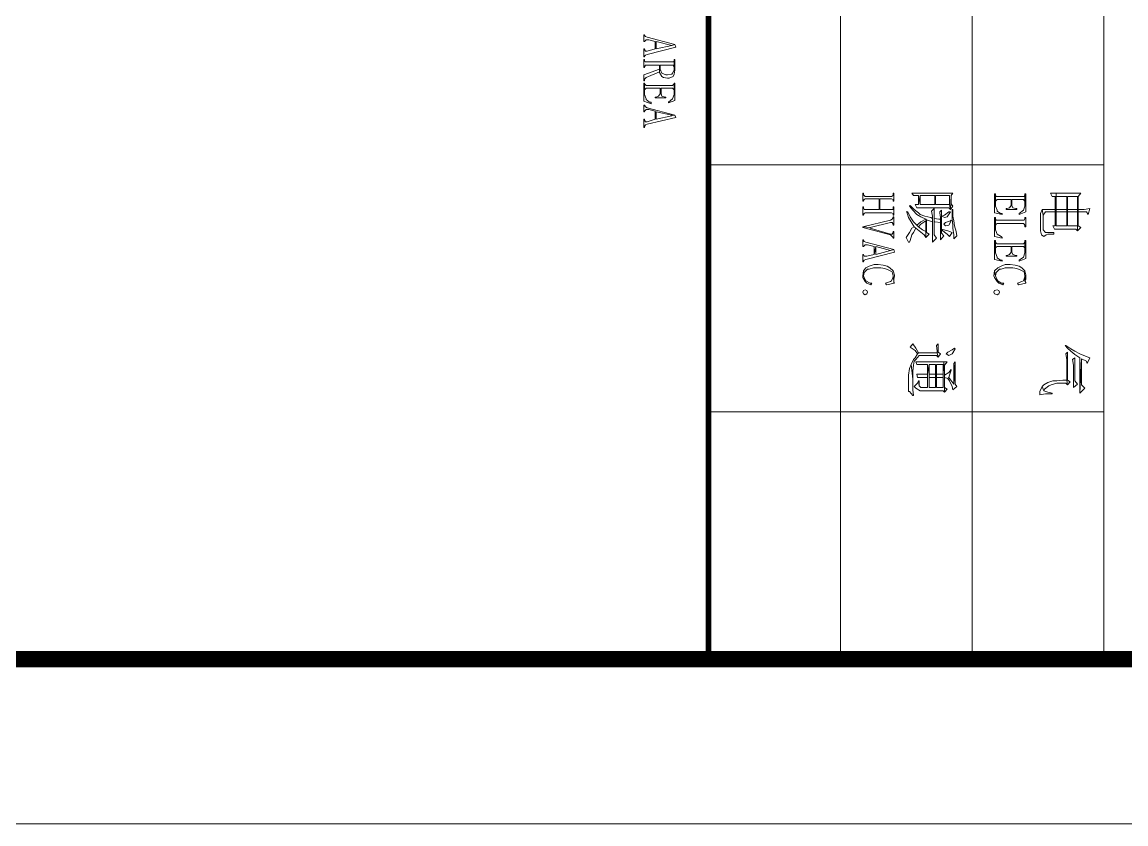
# Model space of a CAD drawing. Header units: millimetres. Extents: x 53009415 to 54059915, y 20499171 to 20796171.
# Drawn here: x 53778568 to 53812073, y 20499171 to 20523500 of the extents above; entities that cross this region are included whole.
import ezdxf

# ---------------------------------------------------------------- set-up
doc = ezdxf.new("R2010")
doc.units = ezdxf.units.MM
doc.header["$LTSCALE"] = 1000
doc.layers.add('PUB_TITLE', color=7, linetype='Continuous', lineweight=20)

# ---------------------------------------------------------------- blocks, each defined once
blk = doc.blocks.new('2015AACI_TQ_A2')
at = {"layer": 'PUB_TITLE'}
blk.add_lwpolyline([(-6000, 0), (0, 0), (0, 40000), (-6000, 40000)], close=True, dxfattribs=at)
for points in [[(-6000, 33297.9), (0, 33297.9)], [(-3000, 33297.9), (-3000, 30897.9)], [(-1500, 33297.9), (-1500, 30897.9)], [(-6000, 32497.9), (0, 32497.9)], [(-6000, 31697.9), (0, 31697.9)], [(-6000, 30897.9), (0, 30897.9)]]:
    blk.add_lwpolyline(points, dxfattribs=at)
at = {"layer": 'PUB_TITLE', "lineweight": 0}
for points in [[(-2733.7, 33211.9), (-2733.7, 33211.9), (-2728.7, 33177.1), (-2728.7, 33142.3), (-2808.3, 33142.3), (-2713.8, 33142.3), (-2713.8, 33192), (-2698.9, 33202)], [(-1828, 33211.9), (-1828, 33211.9), (-1838, 33187), (-1852.9, 33152.2), (-1852.9, 33152.2), (-1867.9, 33122.3), (-1882.8, 33097.5), (-1902.7, 33067.6), (-1902.7, 33062.6), (-1887.8, 33077.6), (-1867.9, 33097.5), (-1848, 33122.3), (-1828, 33152.2), (-1614.1, 33152.2), (-1823.1, 33162.2), (-1808.1, 33192), (-1793.2, 33197)], [(-1643.9, 33182.1), (-1663.8, 33162.2), (-1823.1, 33162.2), (-1614.1, 33152.2)], [(-2828.3, 33157.2), (-2828.3, 33137.3), (-2828.3, 33102.4), (-2828.3, 33067.6), (-2828.3, 33037.8), (-2828.3, 33007.9), (-2808.3, 33007.9), (-2808.3, 33072.6), (-2728.7, 33072.6), (-2713.8, 33077.6), (-2808.3, 33077.6), (-2808.3, 33137.3), (-2728.7, 33137.3), (-2713.8, 33137.3), (-2629.2, 33137.3), (-2599.4, 33137.3), (-2713.8, 33142.3), (-2808.3, 33142.3)], [(-2599.4, 33137.3), (-2629.2, 33137.3), (-2629.2, 33077.6), (-2713.8, 33077.6), (-2728.7, 33072.6), (-2629.2, 33072.6), (-2629.2, 33007.9), (-2713.8, 33007.9), (-2728.7, 33007.9), (-2808.3, 33007.9), (-2828.3, 33007.9), (-2728.7, 33002.9), (-2629.2, 33002.9), (-2629.2, 32988), (-2609.3, 32997.9), (-2609.3, 32997.9), (-2609.3, 33012.9), (-2609.3, 33042.7), (-2609.3, 33082.5), (-2609.3, 33127.3)], [(-2713.8, 33137.3), (-2728.7, 33137.3), (-2728.7, 33077.6), (-2808.3, 33077.6), (-2713.8, 33077.6)], [(-2619.3, 33157.2), (-2629.2, 33142.3), (-2713.8, 33142.3), (-2599.4, 33137.3)], [(-1668.8, 33137.3), (-1688.7, 33122.3), (-1828, 33122.3), (-1818.1, 33107.4), (-1818.1, 33107.4), (-1783.3, 33112.4), (-1648.9, 33112.4)], [(-2728.7, 33072.6), (-2728.7, 33007.9), (-2713.8, 33007.9), (-2713.8, 33072.6), (-2629.2, 33072.6)], [(-1683.7, 33092.5), (-1693.7, 33077.6), (-1862.9, 33077.6), (-1852.9, 33067.6), (-1818.1, 33072.6), (-1693.7, 33072.6), (-1663.8, 33077.6)], [(-1663.8, 33077.6), (-1693.7, 33072.6), (-1693.7, 33047.7), (-1688.7, 33012.9), (-1688.7, 32988), (-1678.8, 32958.1), (-1663.8, 32933.3), (-1653.9, 32923.3), (-1629, 32933.3), (-1639, 32938.2), (-1658.9, 32963.1), (-1663.8, 32978), (-1673.8, 33012.9), (-1673.8, 33032.8), (-1673.8, 33067.6)], [(-2828.3, 33007.9), (-2828.3, 32973.1), (-2808.3, 32983), (-2808.3, 33002.9), (-2728.7, 33002.9)], [(-2728.7, 33002.9), (-2728.7, 32938.2), (-2728.7, 32923.3), (-2693.9, 32928.3), (-2713.8, 32943.2), (-2713.8, 33002.9), (-2629.2, 33002.9)], [(-2579.4, 32993), (-2589.4, 32993), (-2589.4, 32968.1), (-2589.4, 32943.2), (-2604.3, 32928.3), (-2693.9, 32928.3), (-2728.7, 32923.3), (-2703.8, 32913.3), (-2599.4, 32913.3), (-2574.5, 32918.3), (-2564.5, 32933.3), (-2574.5, 32948.2), (-2579.4, 32958.1)], [(-1614.1, 32983), (-1619, 32958.1), (-1629, 32933.3), (-1653.9, 32923.3), (-1624, 32908.4), (-1604.1, 32908.4), (-1609.1, 32943.2), (-1609.1, 32948.2), (-1609.1, 32983)], [(-2713.8, 32823.8), (-2823.3, 32823.8), (-2823.3, 32818.8), (-2818.3, 32818.8), (-2748.6, 32818.8), (-2723.8, 32808.9), (-2723.8, 32808.9), (-2703.8, 32784), (-2698.9, 32784)], [(-2818.3, 32818.8), (-2808.3, 32813.8), (-2808.3, 32808.9), (-2808.3, 32649.6), (-2808.3, 32644.6), (-2813.3, 32639.7), (-2778.5, 32639.7), (-2783.5, 32644.6), (-2788.4, 32649.6), (-2788.4, 32734.2), (-2753.6, 32734.2), (-2788.4, 32739.2), (-2788.4, 32808.9), (-2783.5, 32813.8), (-2778.5, 32818.8), (-2748.6, 32818.8)], [(-2728.7, 32769), (-2733.7, 32769), (-2733.7, 32764.1), (-2738.7, 32744.2), (-2753.6, 32739.2), (-2788.4, 32739.2), (-2753.6, 32734.2), (-2738.7, 32724.3), (-2733.7, 32709.3), (-2733.7, 32704.4), (-2728.7, 32704.4)], [(-2624.2, 32823.8), (-2679, 32823.8), (-2679, 32818.8), (-2674, 32818.8), (-2664, 32813.8), (-2664, 32808.9), (-2664, 32649.6), (-2664, 32644.6), (-2674, 32639.7), (-2634.2, 32639.7), (-2639.2, 32644.6), (-2644.1, 32649.6), (-2644.1, 32808.9), (-2639.2, 32813.8), (-2634.2, 32818.8), (-2624.2, 32818.8)], [(-2430.2, 32823.8), (-2539.6, 32823.8), (-2539.6, 32818.8), (-2529.7, 32818.8), (-2465, 32818.8), (-2440.1, 32808.9), (-2440.1, 32808.9), (-2420.2, 32784), (-2415.2, 32784)], [(-2529.7, 32818.8), (-2524.7, 32813.8), (-2519.7, 32808.9), (-2519.7, 32649.6), (-2524.7, 32644.6), (-2529.7, 32639.7), (-2494.9, 32639.7), (-2499.8, 32644.6), (-2504.8, 32649.6), (-2504.8, 32734.2), (-2470, 32734.2), (-2504.8, 32739.2), (-2504.8, 32808.9), (-2499.8, 32813.8), (-2494.9, 32818.8), (-2465, 32818.8)], [(-2445.1, 32769), (-2450.1, 32769), (-2450.1, 32764.1), (-2455, 32744.2), (-2470, 32739.2), (-2504.8, 32739.2), (-2470, 32734.2), (-2455, 32724.3), (-2450.1, 32709.3), (-2450.1, 32704.4), (-2445.1, 32704.4)], [(-2325.7, 32823.8), (-2330.6, 32823.8), (-2355.5, 32818.8), (-2375.4, 32798.9), (-2385.4, 32784), (-2390.4, 32759.1), (-2395.3, 32729.2), (-2395.3, 32699.4), (-2385.4, 32674.5), (-2375.4, 32654.6), (-2375.4, 32654.6), (-2355.5, 32634.7), (-2325.7, 32639.7), (-2345.6, 32644.6), (-2365.5, 32664.5), (-2365.5, 32674.5), (-2375.4, 32699.4), (-2375.4, 32729.2), (-2375.4, 32744.2), (-2370.4, 32769), (-2360.5, 32793.9), (-2350.5, 32813.8), (-2325.7, 32818.8), (-2295.8, 32818.8), (-2305.8, 32823.8)], [(-2280.9, 32823.8), (-2285.9, 32823.8), (-2295.8, 32818.8), (-2325.7, 32818.8), (-2320.7, 32818.8), (-2295.8, 32808.9), (-2290.8, 32798.9), (-2280.9, 32774), (-2270.9, 32779)], [(-2703.8, 32679.5), (-2703.8, 32669.5), (-2718.8, 32649.6), (-2723.8, 32649.6), (-2748.6, 32639.7), (-2778.5, 32639.7), (-2813.3, 32639.7), (-2823.3, 32639.7), (-2823.3, 32634.7), (-2708.8, 32634.7), (-2698.9, 32679.5)], [(-2559.5, 32679.5), (-2564.5, 32674.5), (-2579.4, 32649.6), (-2579.4, 32649.6), (-2604.3, 32639.7), (-2634.2, 32639.7), (-2674, 32639.7), (-2679, 32639.7), (-2679, 32634.7), (-2564.5, 32634.7), (-2554.6, 32679.5)], [(-2420.2, 32679.5), (-2420.2, 32669.5), (-2435.1, 32649.6), (-2440.1, 32649.6), (-2465, 32639.7), (-2494.9, 32639.7), (-2529.7, 32639.7), (-2539.6, 32639.7), (-2539.6, 32634.7), (-2425.2, 32634.7), (-2415.2, 32679.5)], [(-2280.9, 32689.4), (-2280.9, 32674.5), (-2295.8, 32654.6), (-2300.8, 32649.6), (-2325.7, 32639.7), (-2355.5, 32634.7), (-2325.7, 32629.7), (-2315.7, 32634.7), (-2290.8, 32649.6), (-2280.9, 32659.6), (-2270.9, 32684.4)], [(-2226.1, 32629.7), (-2236.1, 32634.7), (-2236.1, 32634.7), (-2241.1, 32649.6), (-2241.1, 32649.6), (-2236.1, 32659.6), (-2236.1, 32659.6), (-2226.1, 32664.5), (-2226.1, 32664.5), (-2216.2, 32659.6), (-2216.2, 32659.6), (-2211.2, 32649.6), (-2211.2, 32649.6), (-2216.2, 32634.7), (-2216.2, 32634.7), (-2226.1, 32629.7), (-2226.1, 32629.7), (-2226.1, 32629.7)], [(-2828.3, 32380.9), (-2828.3, 32356), (-2828.3, 32321.2), (-2828.3, 32286.4), (-2828.3, 32256.5), (-2828.3, 32231.6), (-2828.3, 32196.8), (-2828.3, 32162), (-2828.3, 32132.1), (-2813.3, 32142), (-2813.3, 32171.9), (-2758.6, 32171.9), (-2813.3, 32181.9), (-2813.3, 32271.4), (-2758.6, 32271.4), (-2813.3, 32276.4), (-2813.3, 32361), (-2758.6, 32361), (-2728.7, 32366), (-2813.3, 32370.9)], [(-2748.6, 32380.9), (-2763.6, 32370.9), (-2813.3, 32370.9), (-2728.7, 32366)], [(-2569.5, 32405.8), (-2594.4, 32400.8), (-2629.2, 32390.9), (-2629.2, 32390.9), (-2659.1, 32385.9), (-2688.9, 32380.9), (-2728.7, 32380.9), (-2728.7, 32375.9), (-2703.8, 32375.9), (-2669, 32375.9), (-2634.2, 32380.9), (-2614.3, 32380.9), (-2574.5, 32385.9), (-2549.6, 32385.9)], [(-2659.1, 32370.9), (-2664, 32370.9), (-2659.1, 32366), (-2649.1, 32336.1), (-2639.2, 32326.2), (-2629.2, 32336.1), (-2634.2, 32356)], [(-2589.4, 32375.9), (-2599.4, 32351), (-2609.3, 32311.2), (-2604.3, 32311.2), (-2579.4, 32346.1), (-2564.5, 32361)], [(-1882.8, 32395.8), (-1887.8, 32390.9), (-1877.8, 32375.9), (-1862.9, 32351), (-1852.9, 32341.1), (-1843, 32356), (-1852.9, 32375.9), (-1857.9, 32380.9)], [(-1653.9, 32405.8), (-1668.8, 32395.8), (-1803.2, 32395.8), (-1668.8, 32385.9), (-1708.6, 32356), (-1703.6, 32351), (-1688.7, 32361), (-1653.9, 32375.9), (-1634, 32380.9)], [(-1803.2, 32395.8), (-1793.2, 32385.9), (-1793.2, 32385.9), (-1758.4, 32385.9), (-1668.8, 32385.9)], [(-1753.4, 32370.9), (-1758.4, 32370.9), (-1738.5, 32356), (-1723.5, 32331.1), (-1708.6, 32331.1), (-1703.6, 32351), (-1708.6, 32356), (-1723.5, 32361)], [(-2728.7, 32366), (-2758.6, 32361), (-2758.6, 32276.4), (-2813.3, 32276.4), (-2758.6, 32271.4), (-2758.6, 32181.9), (-2813.3, 32181.9), (-2758.6, 32171.9), (-2758.6, 32152), (-2738.7, 32162), (-2738.7, 32171.9), (-2738.7, 32186.8), (-2738.7, 32211.7), (-2738.7, 32251.5), (-2738.7, 32296.3), (-2738.7, 32356)], [(-2569.5, 32326.2), (-2584.4, 32311.2), (-2604.3, 32311.2), (-2609.3, 32311.2), (-2723.8, 32311.2), (-2713.8, 32301.3), (-2708.8, 32301.3), (-2679, 32306.3), (-2669, 32306.3), (-2649.1, 32306.3), (-2544.6, 32306.3)], [(-2713.8, 32366), (-2713.8, 32361), (-2713.8, 32356), (-2693.9, 32331.1), (-2688.9, 32316.2), (-2679, 32331.1), (-2683.9, 32346.1)], [(-2649.1, 32306.3), (-2669, 32306.3), (-2669, 32296.3), (-2674, 32266.5), (-2654.1, 32266.5), (-2654.1, 32271.4)], [(-1852.9, 32306.3), (-1862.9, 32291.3), (-1912.6, 32291.3), (-1902.7, 32281.4), (-1867.9, 32286.4), (-1857.9, 32286.4), (-1833, 32291.3)], [(-1803.2, 32346.1), (-1803.2, 32326.2), (-1728.5, 32321.2), (-1648.9, 32321.2), (-1648.9, 32281.4), (-1708.6, 32281.4), (-1728.5, 32281.4), (-1788.2, 32281.4), (-1648.9, 32276.4), (-1648.9, 32236.6), (-1708.6, 32236.6), (-1728.5, 32236.6), (-1788.2, 32236.6), (-1728.5, 32226.6), (-1648.9, 32226.6), (-1648.9, 32186.8), (-1658.9, 32176.9), (-1688.7, 32171.9), (-1673.8, 32166.9), (-1653.9, 32147), (-1643.9, 32157), (-1629, 32181.9), (-1629, 32321.2), (-1619, 32331.1), (-1783.3, 32331.1)], [(-1803.2, 32326.2), (-1803.2, 32291.3), (-1803.2, 32251.5), (-1803.2, 32216.7), (-1803.2, 32181.9), (-1803.2, 32157), (-1788.2, 32162), (-1788.2, 32226.6), (-1728.5, 32226.6), (-1788.2, 32236.6), (-1788.2, 32276.4), (-1728.5, 32276.4), (-1708.6, 32276.4), (-1648.9, 32276.4), (-1788.2, 32281.4), (-1788.2, 32321.2), (-1728.5, 32321.2)], [(-1639, 32346.1), (-1648.9, 32331.1), (-1708.6, 32331.1), (-1723.5, 32331.1), (-1783.3, 32331.1), (-1619, 32331.1)], [(-1728.5, 32321.2), (-1728.5, 32281.4), (-1708.6, 32281.4), (-1708.6, 32321.2), (-1648.9, 32321.2)], [(-2654.1, 32256.5), (-2674, 32256.5), (-2679, 32246.5), (-2688.9, 32211.7), (-2698.9, 32181.9), (-2708.8, 32171.9), (-2728.7, 32147), (-2753.6, 32122.1), (-2748.6, 32117.2), (-2748.6, 32117.2), (-2723.8, 32137.1), (-2698.9, 32162), (-2683.9, 32186.8), (-2669, 32216.7), (-2664, 32221.7), (-2664, 32226.6)], [(-2554.6, 32281.4), (-2574.5, 32266.5), (-2654.1, 32266.5), (-2674, 32266.5), (-2733.7, 32266.5), (-2718.8, 32251.5), (-2718.8, 32251.5), (-2688.9, 32256.5), (-2674, 32256.5), (-2654.1, 32256.5), (-2529.7, 32256.5)], [(-2579.4, 32236.6), (-2589.4, 32221.7), (-2664, 32221.7), (-2669, 32216.7), (-2654.1, 32186.8), (-2634.2, 32162), (-2624.2, 32171.9), (-2639.2, 32186.8), (-2659.1, 32216.7), (-2594.4, 32216.7), (-2559.5, 32216.7)], [(-1833, 32291.3), (-1857.9, 32286.4), (-1857.9, 32171.9), (-1852.9, 32166.9), (-1828, 32152), (-1818.1, 32142), (-1788.2, 32127.1), (-1698.7, 32137.1), (-1728.5, 32137.1), (-1748.4, 32137.1), (-1783.3, 32142), (-1808.1, 32147), (-1818.1, 32157), (-1843, 32176.9), (-1843, 32281.4)], [(-1708.6, 32276.4), (-1728.5, 32276.4), (-1728.5, 32236.6), (-1708.6, 32236.6)], [(-2559.5, 32216.7), (-2594.4, 32216.7), (-2604.3, 32196.8), (-2624.2, 32171.9), (-2634.2, 32162), (-2654.1, 32142), (-2683.9, 32122.1), (-2713.8, 32107.2), (-2713.8, 32097.3), (-2713.8, 32102.2), (-2679, 32112.2), (-2654.1, 32127.1), (-2624.2, 32147), (-2614.3, 32157), (-2599.4, 32176.9), (-2574.5, 32206.7)], [(-1857.9, 32171.9), (-1887.8, 32157), (-1912.6, 32137.1), (-1892.7, 32122.1), (-1892.7, 32122.1), (-1872.8, 32152), (-1852.9, 32166.9)], [(-1728.5, 32226.6), (-1728.5, 32162), (-1708.6, 32166.9), (-1708.6, 32226.6), (-1648.9, 32226.6)], [(-1688.7, 32176.9), (-1688.7, 32171.9), (-1658.9, 32176.9)], [(-2614.3, 32157), (-2624.2, 32147), (-2614.3, 32132.1), (-2589.4, 32117.2), (-2559.5, 32097.3), (-2529.7, 32112.2), (-2529.7, 32117.2), (-2539.6, 32122.1), (-2574.5, 32132.1), (-2589.4, 32142)], [(-1599.1, 32142), (-1634, 32137.1), (-1663.8, 32137.1), (-1698.7, 32137.1), (-1788.2, 32127.1), (-1763.4, 32117.2), (-1723.5, 32112.2), (-1723.5, 32112.2), (-1693.7, 32112.2), (-1663.8, 32112.2), (-1624, 32112.2), (-1624, 32117.2), (-1599.1, 32137.1)], [(-2778.5, 32022.6), (-2828.3, 32022.6), (-2828.3, 32017.6), (-2823.3, 32017.6), (-2813.3, 32017.6), (-2808.3, 32007.7), (-2808.3, 31848.5), (-2813.3, 31843.5), (-2818.3, 31838.5), (-2828.3, 31838.5), (-2828.3, 31833.5), (-2778.5, 31833.5), (-2778.5, 31838.5), (-2783.5, 31838.5), (-2788.4, 31843.5), (-2793.4, 31848.5), (-2793.4, 31933), (-2728.7, 31933), (-2793.4, 31938), (-2793.4, 32007.7), (-2788.4, 32017.6), (-2783.5, 32017.6), (-2778.5, 32017.6)], [(-2693.9, 32022.6), (-2743.7, 32022.6), (-2743.7, 32017.6), (-2738.7, 32017.6), (-2728.7, 32017.6), (-2728.7, 32007.7), (-2728.7, 31938), (-2793.4, 31938), (-2728.7, 31933), (-2728.7, 31848.5), (-2728.7, 31843.5), (-2738.7, 31838.5), (-2743.7, 31838.5), (-2743.7, 31833.5), (-2693.9, 31833.5), (-2693.9, 31838.5), (-2698.9, 31838.5), (-2703.8, 31843.5), (-2708.8, 31848.5), (-2708.8, 32007.7), (-2703.8, 32017.6), (-2698.9, 32017.6), (-2693.9, 32017.6)], [(-2634.2, 32022.6), (-2683.9, 32022.6), (-2683.9, 32017.6), (-2679, 32017.6), (-2669, 32012.7), (-2664, 32002.7), (-2624.2, 31833.5), (-2619.3, 31878.3), (-2649.1, 32002.7), (-2649.1, 32012.7), (-2639.2, 32017.6), (-2634.2, 32017.6)], [(-2554.6, 32022.6), (-2594.4, 32022.6), (-2594.4, 32017.6), (-2589.4, 32017.6), (-2579.4, 32012.7), (-2579.4, 32002.7), (-2614.3, 31878.3), (-2619.3, 31878.3), (-2624.2, 31833.5), (-2619.3, 31833.5), (-2574.5, 32002.7), (-2564.5, 32012.7), (-2559.5, 32017.6), (-2554.6, 32017.6)], [(-2484.9, 32022.6), (-2529.7, 31853.4), (-2534.7, 31843.5), (-2539.6, 31838.5), (-2544.6, 31838.5), (-2544.6, 31833.5), (-2504.8, 31833.5), (-2504.8, 31838.5), (-2504.8, 31838.5), (-2514.8, 31848.5), (-2514.8, 31863.4), (-2504.8, 31903.2), (-2455, 31903.2), (-2504.8, 31913.1), (-2479.9, 32002.7), (-2479.9, 32002.7)], [(-2470, 32027.6), (-2484.9, 32022.6), (-2479.9, 32002.7), (-2455, 31913.1), (-2504.8, 31913.1), (-2455, 31903.2), (-2445.1, 31858.4), (-2445.1, 31843.5), (-2455, 31838.5), (-2455, 31838.5), (-2455, 31833.5), (-2410.3, 31833.5), (-2410.3, 31838.5), (-2415.2, 31838.5), (-2420.2, 31843.5), (-2425.2, 31853.4)], [(-2325.7, 32027.6), (-2330.6, 32027.6), (-2355.5, 32017.6), (-2375.4, 31997.7), (-2385.4, 31982.8), (-2390.4, 31957.9), (-2395.3, 31928.1), (-2395.3, 31903.2), (-2385.4, 31873.3), (-2375.4, 31853.4), (-2375.4, 31853.4), (-2355.5, 31838.5), (-2325.7, 31838.5), (-2345.6, 31843.5), (-2365.5, 31863.4), (-2365.5, 31873.3), (-2375.4, 31898.2), (-2375.4, 31928.1), (-2375.4, 31943), (-2370.4, 31967.9), (-2360.5, 31992.8), (-2350.5, 32012.7), (-2325.7, 32017.6), (-2295.8, 32022.6), (-2305.8, 32022.6)], [(-2280.9, 32027.6), (-2285.9, 32022.6), (-2295.8, 32022.6), (-2325.7, 32017.6), (-2320.7, 32017.6), (-2295.8, 32007.7), (-2290.8, 32002.7), (-2280.9, 31972.9), (-2270.9, 31977.8)], [(-2280.9, 31888.3), (-2280.9, 31878.3), (-2295.8, 31853.4), (-2300.8, 31848.5), (-2325.7, 31838.5), (-2355.5, 31838.5), (-2325.7, 31833.5), (-2315.7, 31833.5), (-2290.8, 31848.5), (-2280.9, 31858.4), (-2270.9, 31883.3)], [(-2226.1, 31833.5), (-2236.1, 31838.5), (-2236.1, 31838.5), (-2241.1, 31848.5), (-2241.1, 31848.5), (-2236.1, 31858.4), (-2236.1, 31858.4), (-2226.1, 31863.4), (-2226.1, 31863.4), (-2216.2, 31858.4), (-2216.2, 31858.4), (-2211.2, 31848.5), (-2211.2, 31848.5), (-2216.2, 31838.5), (-2216.2, 31838.5), (-2226.1, 31833.5), (-2226.1, 31833.5), (-2226.1, 31833.5)], [(-3728.9, 30694), (-3773.7, 30524.8), (-3778.7, 30514.8), (-3783.7, 30509.9), (-3788.7, 30509.9), (-3788.7, 30504.9), (-3748.8, 30504.9), (-3748.8, 30509.9), (-3748.8, 30509.9), (-3758.8, 30519.8), (-3758.8, 30534.8), (-3748.8, 30574.6), (-3704.1, 30574.6), (-3748.8, 30579.5), (-3724, 30674.1), (-3724, 30674.1)], [(-3714, 30699), (-3728.9, 30694), (-3724, 30674.1), (-3704.1, 30579.5), (-3748.8, 30579.5), (-3704.1, 30574.6), (-3689.1, 30524.8), (-3689.1, 30514.8), (-3699.1, 30509.9), (-3704.1, 30509.9), (-3704.1, 30504.9), (-3654.3, 30504.9), (-3654.3, 30509.9), (-3659.3, 30509.9), (-3664.2, 30514.8), (-3669.2, 30524.8)], [(-3574.7, 30694), (-3639.4, 30694), (-3639.4, 30689), (-3629.4, 30689), (-3584.6, 30689), (-3574.7, 30689), (-3554.8, 30679.1), (-3549.8, 30674.1), (-3544.8, 30649.2), (-3544.8, 30639.2), (-3554.8, 30614.4), (-3554.8, 30614.4), (-3579.7, 30604.4), (-3604.5, 30604.4), (-3559.7, 30599.4), (-3534.9, 30614.4), (-3529.9, 30624.3), (-3524.9, 30649.2), (-3524.9, 30659.2), (-3534.9, 30684), (-3549.8, 30689)], [(-3390.6, 30694), (-3495.1, 30694), (-3495.1, 30689), (-3490.1, 30689), (-3425.4, 30689), (-3400.5, 30679.1), (-3400.5, 30679.1), (-3380.6, 30654.2), (-3375.6, 30654.2)], [(-3301, 30694), (-3345.8, 30524.8), (-3350.7, 30514.8), (-3360.7, 30509.9), (-3360.7, 30509.9), (-3360.7, 30504.9), (-3320.9, 30504.9), (-3320.9, 30509.9), (-3325.9, 30509.9), (-3335.8, 30519.8), (-3335.8, 30534.8), (-3325.9, 30574.6), (-3276.1, 30574.6), (-3320.9, 30579.5), (-3301, 30674.1), (-3296, 30674.1)], [(-3286.1, 30699), (-3301, 30694), (-3296, 30674.1), (-3276.1, 30579.5), (-3320.9, 30579.5), (-3276.1, 30574.6), (-3261.2, 30524.8), (-3261.2, 30514.8), (-3271.1, 30509.9), (-3276.1, 30509.9), (-3276.1, 30504.9), (-3226.3, 30504.9), (-3226.3, 30509.9), (-3231.3, 30509.9), (-3241.3, 30514.8), (-3246.2, 30524.8)], [(-3629.4, 30689), (-3624.4, 30684), (-3624.4, 30679.1), (-3624.4, 30519.8), (-3624.4, 30514.8), (-3629.4, 30509.9), (-3639.4, 30509.9), (-3639.4, 30504.9), (-3589.6, 30504.9), (-3589.6, 30509.9), (-3594.6, 30509.9), (-3604.5, 30514.8), (-3604.5, 30519.8), (-3604.5, 30599.4), (-3579.7, 30599.4), (-3564.7, 30599.4), (-3559.7, 30599.4), (-3604.5, 30604.4), (-3604.5, 30679.1), (-3604.5, 30684), (-3594.6, 30689), (-3584.6, 30689)], [(-3490.1, 30689), (-3485.1, 30684), (-3480.1, 30679.1), (-3480.1, 30519.8), (-3485.1, 30514.8), (-3490.1, 30509.9), (-3455.2, 30509.9), (-3460.2, 30514.8), (-3465.2, 30519.8), (-3465.2, 30604.4), (-3430.4, 30604.4), (-3465.2, 30609.4), (-3465.2, 30679.1), (-3460.2, 30684), (-3455.2, 30689), (-3425.4, 30689)], [(-3405.5, 30639.2), (-3410.5, 30639.2), (-3410.5, 30634.3), (-3415.4, 30614.4), (-3430.4, 30609.4), (-3465.2, 30609.4), (-3430.4, 30604.4), (-3415.4, 30594.5), (-3410.5, 30579.5), (-3410.5, 30574.6), (-3405.5, 30574.6)], [(-3564.7, 30599.4), (-3579.7, 30599.4), (-3544.8, 30504.9), (-3510, 30504.9), (-3510, 30509.9), (-3519.9, 30509.9), (-3524.9, 30514.8), (-3529.9, 30519.8)], [(-3380.6, 30549.7), (-3380.6, 30539.7), (-3395.5, 30519.8), (-3400.5, 30519.8), (-3425.4, 30509.9), (-3455.2, 30509.9), (-3490.1, 30509.9), (-3495.1, 30509.9), (-3495.1, 30504.9), (-3385.6, 30504.9), (-3370.7, 30549.7)]]:
    blk.add_lwpolyline(points, close=True, dxfattribs=at)
at = {"layer": 'PUB_TITLE', "const_width": 35}
blk.add_lwpolyline([(-6000, 30897.9), (0, 30897.9)], dxfattribs=at)

msp = doc.modelspace()

# ---------------------------------------------------------------- linework, layer by layer
at = {"layer": 'PUB_TITLE'}
msp.add_lwpolyline([(53639915.383, 20796170.783), (53639915.383, 20499170.783), (53849915.383, 20499170.783), (53849915.383, 20796170.783)], close=True, dxfattribs=at)
at = {"layer": 'PUB_TITLE', "const_width": 500}
msp.add_lwpolyline([(53644915.383, 20783670.783), (53644915.383, 20504170.783), (53844915.383, 20504170.783), (53844915.383, 20783670.783)], close=True, dxfattribs=at)

# ---------------------------------------------------------------- block references
at = {"layer": 'PUB_TITLE', "xscale": 5, "yscale": 5, "zscale": 5, "rotation": 270}
msp.add_blockref('2015AACI_TQ_A2', (53644915.383, 20504170.783), dxfattribs=at)

doc.saveas('drawing.dxf')
